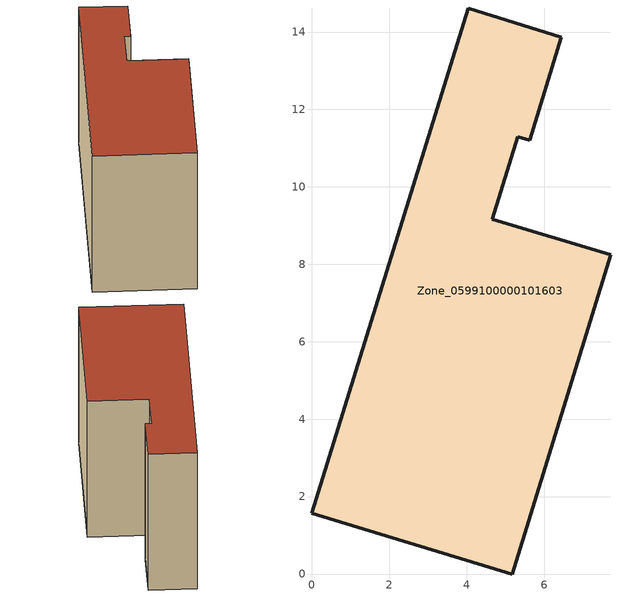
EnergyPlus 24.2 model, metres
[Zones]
Zone_0599100000101603
 floor ground (C_G): 0,1.57 4.04,14.62 6.44,13.87 5.62,11.2 5.31,11.29 4.66,9.17 7.71,8.24 5.17,0 z0
 wall outside (C_F): 4.04,14.62 0,1.57 5.17,0 7.71,8.24 4.66,9.17 5.31,11.29 5.62,11.2 6.44,13.87 4.04,14.62 z0:8.42
 roof outside (C_R): 5.62,11.2 6.44,13.87 4.04,14.62 0,1.57 5.17,0 7.71,8.24 4.66,9.17 5.31,11.29 z8.42
[BUILDING]
Pand.0599100000101603: North Axis=0; Terrain=City; Loads Convergence Tolerance Value=0.04; Temperature Convergence Tolerance Value=0.4; Solar Distribution=FullExterior; Maximum Number of Warmup Days=25; Minimum Number of Warmup Days=1
[Site:Location]
Rotterdam.The.Hague.AP_ZH_NLD Design_Conditions: Latitude=51.96; Longitude=4.45; Time Zone=1; Elevation=-4.5
[SITE:GROUNDTEMPERATURE:BUILDINGSURFACE]
18, 18, 18, 18, 18, 18, 18, 18, 18, 18, 18, 18
[MATERIAL] Thermal Absorptance=0.9; Solar Absorptance=0.7; Visible Absorptance=0.7
Name | Roughness | Thickness | Conductivity | Density | Specific Heat
G.TI.1975-1991 | MediumSmooth | 0.15 | 0.288461 | 540 | 1210
F.TI.1975-1991 | Rough | 0.3 | 0.230769 | 1920 | 840
R.TI.1975-1991 | MediumRough | 0.2 | 0.153846 | 1500 | 1000
[CONSTRUCTION]
C_G: G.TI.1975-1991
C_F: F.TI.1975-1991
C_R: R.TI.1975-1991
[ZONE]
Zone_0599100000101603: Type=1; Multiplier=1; Ceiling Height=Autocalculate; Volume=Autocalculate; Floor Area=autocalculate; Part of Total Floor Area=Yes
[ZONEINFILTRATION:DESIGNFLOWRATE]
Infil_Zone_0599100000101603: Zone or ZoneList or Space or SpaceList=Zone_0599100000101603; Schedule=AlwaysOn; Design Flow Rate Calculation Method=Flow/Area; Flow Rate per Floor Area=0.003; Constant Term Coefficient=1; Temperature Term Coefficient=0; Velocity Term Coefficient=0; Velocity Squared Term Coefficient=0
[HVACTEMPLATE:ZONE:IDEALLOADSAIRSYSTEM]
Zone_0599100000101603: Maximum Heating Supply Air Temperature=50; Minimum Cooling Supply Air Temperature=13; Maximum Heating Supply Air Humidity Ratio=0.0156; Minimum Cooling Supply Air Humidity Ratio=0.0077; Heating Limit=NoLimit; Cooling Limit=NoLimit; Dehumidification Control Type=ConstantSensibleHeatRatio; Cooling Sensible Heat Ratio=0.7; Dehumidification Setpoint=60; Humidification Control Type=None; Humidification Setpoint=30; Outdoor Air Method=None; Outdoor Air Flow Rate per Person=0.00944; Outdoor Air Flow Rate per Zone Floor Area=0; Outdoor Air Flow Rate per Zone=0; Demand Controlled Ventilation Type=None; Outdoor Air Economizer Type=NoEconomizer; Heat Recovery Type=None; Sensible Heat Recovery Effectiveness=0.7; Latent Heat Recovery Effectiveness=0.65
[ZONECONTROL:THERMOSTAT]
ThermostatControl_Zone_0599100000101603: Zone or ZoneList=Zone_0599100000101603; Control Type Schedule=DualSetpointControlType; Control 1=Thermostat_Zone_0599100000101603; Temperature Difference Between Cutout And Setpoint=0
[THERMOSTATSETPOINT:DUALSETPOINT]
Thermostat_Zone_0599100000101603: Heating Setpoint Temperature Schedule=HeatingSetpoint_Zone_0599100000101603; Cooling Setpoint Temperature Schedule=CoolingSetpoint_Zone_0599100000101603
[SCHEDULE:COMPACT]
HeatingSetpoint_Zone_0599100000101603: Through: 12/31, For: AllDays, Until: 24:00, 21
CoolingSetpoint_Zone_0599100000101603: Through: 12/31, For: AllDays, Until: 24:00, 24
DualSetpointControlType: Through: 12/31, For: AllDays, Until: 24:00, 4
AlwaysOn: Through: 12/31, For: AllDays, Until: 24:00, 1
